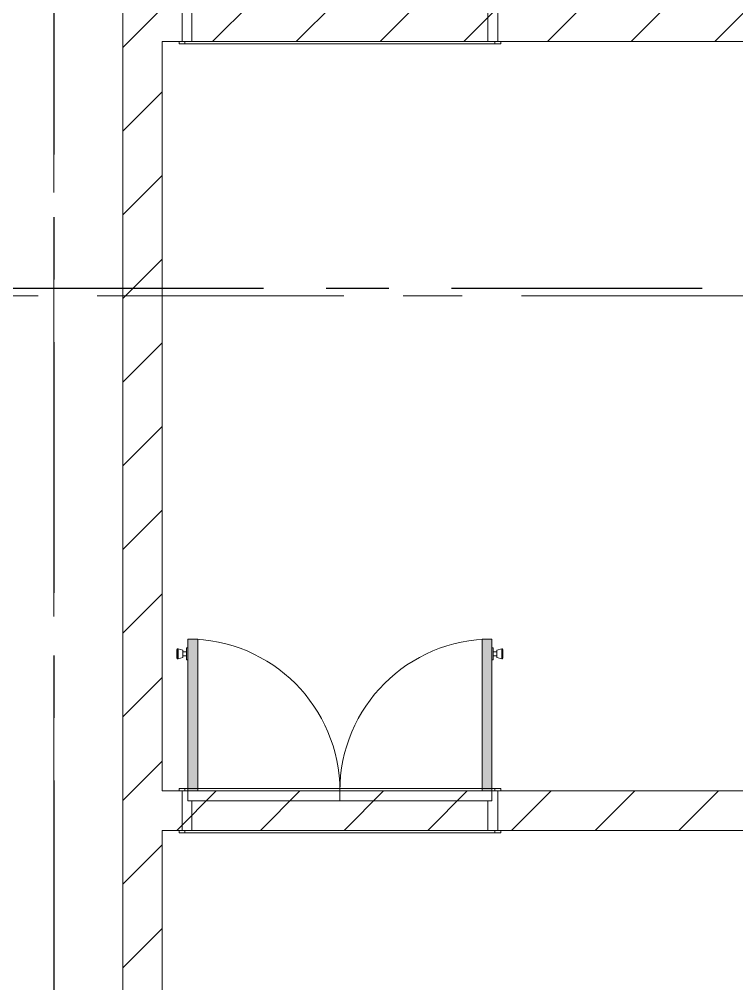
# Model space of a CAD drawing. Header units: millimetres. Extents: x -4000 to 187956, y -58990 to 162485.
# Drawn here: x 50325 to 53961, y 77923 to 82813 of the extents above; entities that cross this region are included whole.
import ezdxf

# ---------------------------------------------------------------- set-up
doc = ezdxf.new("R2010")
doc.units = ezdxf.units.MM
for name, pattern in [('Dash', [600, 300, -300]), ('Dash_2_', [635, 317.5, -317.5]), ('Grid Line', [2222.5, 1270, -317.5, 317.5, -317.5]), ('Grid Line 12_5mm', [2150, 1250, -300, 300, -300])]:
    doc.linetypes.add(name, pattern=pattern)
for name, color, linetype, lineweight in [('A-DETL-GENF', 92, 'Continuous', 9), ('A-DOOR', 31, 'Continuous', 13), ('A-DOOR-FRAM', 31, 'Continuous', 13), ('A-DOOR-HDLN', 31, 'Dash_2_', 13), ('A-WALL', 113, 'Continuous', 13), ('A-WALL-PATT', 111, 'Continuous', 13), ('S-GRID', 1, 'Continuous', 30)]:
    doc.layers.add(name, color=color, linetype=linetype, lineweight=lineweight)
pattern_1 = [(45, (0, 0), (-212.132, 212.132), [])]

# ---------------------------------------------------------------- blocks, each defined once
blk = doc.blocks.new('dcc5a - 1600X2200-V772-FFS - TANG 1')
at = {"layer": 'A-DOOR', "lineweight": 15, "transparency": 33554534}
for points in [[(-313.2, 154.2), (-313.2, 924.7), (-363.2, 924.7), (-363.2, 154.2)], [(1127.8, 154.2), (1177.8, 154.2), (1177.8, 924.7), (1127.8, 924.7)]]:
    blk.add_hatch(color=256, dxfattribs=at).paths.add_polyline_path(points)
at = {"layer": 'A-DETL-GENF', "color": 250}
for p, q in [((-416.4, 874.7), (-418.2, 870.2)), ((-418.2, 870.2), (-418.2, 829.2)), ((-418.2, 829.2), (-418.2, 870.2)), ((-412.9, 874.7), (-416.4, 874.7)), ((-416.4, 874.7), (-416.4, 824.7)), ((-416.4, 824.7), (-416.4, 874.7)), ((-388.2, 868.3), (-412.9, 874.7)), ((-412.9, 874.7), (-412.9, 824.7)), ((-412.9, 824.7), (-412.9, 874.7)), ((-388.2, 868.3), (-388.2, 831.1)), ((-388.2, 831.1), (-388.2, 868.3)), ((-369.2, 859.7), (-388.2, 859.7)), ((-388.2, 859.7), (-388.2, 839.7)), ((-388.2, 839.7), (-388.2, 859.7)), ((-388.2, 839.7), (-369.2, 839.7)), ((-363.2, 879.7), (-369.2, 879.7)), ((-369.2, 879.7), (-369.2, 819.7)), ((-369.2, 819.7), (-369.2, 879.7)), ((-369.2, 839.7), (-369.2, 859.7)), ((-369.2, 859.7), (-369.2, 839.7)), ((-363.2, 879.7), (-363.2, 819.7)), ((-363.2, 819.7), (-363.2, 879.7)), ((1177.8, 879.7), (1177.8, 819.7)), ((1177.8, 819.7), (1177.8, 879.7)), ((1177.8, 879.7), (1183.8, 879.7)), ((1183.8, 879.7), (1183.8, 819.7)), ((1183.8, 819.7), (1183.8, 879.7)), ((1183.8, 839.7), (1183.8, 859.7)), ((1183.8, 859.7), (1183.8, 839.7)), ((1183.8, 859.7), (1202.8, 859.7)), ((1202.8, 839.7), (1183.8, 839.7)), ((1202.8, 868.3), (1227.5, 874.7)), ((1202.8, 868.3), (1202.8, 831.1)), ((1202.8, 831.1), (1202.8, 868.3)), ((1202.8, 859.7), (1202.8, 839.7)), ((1202.8, 839.7), (1202.8, 859.7)), ((1227.5, 874.7), (1231, 874.7)), ((1227.5, 874.7), (1227.5, 824.7)), ((1227.5, 824.7), (1227.5, 874.7)), ((1231, 874.7), (1232.8, 870.2)), ((1231, 874.7), (1231, 824.7)), ((1231, 824.7), (1231, 874.7)), ((1232.8, 870.2), (1232.8, 829.2)), ((1232.8, 829.2), (1232.8, 870.2)), ((-418.2, 829.2), (-416.4, 824.7)), ((-416.4, 824.7), (-412.9, 824.7)), ((-412.9, 824.7), (-388.2, 831.1)), ((-369.2, 819.7), (-363.2, 819.7)), ((1183.8, 819.7), (1177.8, 819.7)), ((1227.5, 824.7), (1202.8, 831.1)), ((1231, 824.7), (1227.5, 824.7)), ((1232.8, 829.2), (1231, 824.7))]:
    blk.add_line(p, q, dxfattribs=at)
at = {"layer": 'A-DOOR', "color": 5, "lineweight": 15}
for p, q in [((-363.2, 924.7), (-363.2, 154.2)), ((-313.2, 924.7), (-363.2, 924.7)), ((-363.2, 924.7), (-363.2, 154.2)), ((-313.2, 924.7), (-363.2, 924.7)), ((-313.2, 154.2), (-313.2, 924.7)), ((-313.2, 154.2), (-313.2, 924.7)), ((1127.8, 924.7), (1127.8, 154.2)), ((1177.8, 924.7), (1127.8, 924.7)), ((1127.8, 924.7), (1177.8, 924.7)), ((1127.8, 154.2), (1127.8, 924.7)), ((1177.8, 154.2), (1177.8, 924.7)), ((1177.8, 924.7), (1177.8, 154.2)), ((-407.7, 154.2), (-407.7, 166.2)), ((-407.7, 166.2), (-363.2, 166.2)), ((-313.2, 166.2), (1127.8, 166.2)), ((1177.8, 166.2), (1222.3, 166.2)), ((1222.3, 166.2), (1222.3, 154.2)), ((-407.7, -57.8), (-407.7, -45.8)), ((1222.3, -45.8), (1222.3, -57.8)), ((1222.3, -57.8), (-407.7, -57.8))]:
    blk.add_line(p, q, dxfattribs=at)
at = {"layer": 'A-DOOR', "color": 171, "lineweight": 15}
for p, q in [((-407.7, 154.2), (-407.7, 166.2)), ((-407.7, 166.2), (-377.7, 166.2)), ((-363.2, 154.2), (-407.7, 154.2)), ((-392.7, 154.2), (-392.7, 149.9)), ((-392.7, 149.7), (-392.7, -45.8)), ((-377.7, 166.2), (-377.7, 154.2)), ((-377.7, 166.2), (-377.7, 154.2)), ((-363.2, 166.2), (-377.7, 166.2)), ((-313.2, 154.2), (-363.2, 154.2)), ((-363.2, 154.2), (-313.2, 154.2)), ((-363.2, 154.2), (-313.2, 154.2)), ((-363.2, 154.2), (1177.8, 154.2)), ((1127.8, 166.2), (-313.2, 166.2)), ((1127.8, 154.2), (-313.2, 154.2)), ((1177.8, 154.2), (1127.8, 154.2)), ((1127.8, 154.2), (1177.8, 154.2)), ((1127.8, 154.2), (1177.8, 154.2)), ((1127.8, 154.2), (1177.8, 154.2)), ((1192.3, 166.2), (1177.8, 166.2)), ((1222.3, 154.2), (1177.8, 154.2)), ((1222.3, 166.2), (1192.3, 166.2)), ((1192.3, 166.2), (1192.3, 154.2)), ((1192.3, 154.2), (1192.3, 166.2)), ((1207.3, -45.8), (1207.3, 154.2)), ((1222.3, 166.2), (1222.3, 154.2)), ((-407.7, -57.8), (-407.7, -45.8)), ((-407.7, -45.8), (1222.3, -45.8)), ((-392.7, -45.8), (1207.3, -45.8)), ((-377.7, -45.8), (-377.7, -57.8)), ((-377.7, -45.8), (-377.7, -57.8)), ((1192.3, -57.8), (1192.3, -45.8)), ((1192.3, -57.8), (1192.3, -45.8)), ((1222.3, -57.8), (1222.3, -45.8)), ((-377.7, -57.8), (-407.7, -57.8)), ((-377.7, -57.8), (1192.3, -57.8)), ((1192.3, -57.8), (1222.3, -57.8))]:
    blk.add_line(p, q, dxfattribs=at)
at = {"layer": 'A-DOOR', "color": 161, "lineweight": 15}
for p, q in [((-392.7, 154.2), (-407.7, 154.2)), ((-313.2, 166.2), (-363.2, 166.2)), ((1177.8, 166.2), (1127.8, 166.2)), ((1207.3, 154.2), (1222.3, 154.2)), ((-407.7, -45.8), (-392.7, -45.8)), ((1222.3, -45.8), (1207.3, -45.8))]:
    blk.add_line(p, q, dxfattribs=at)
at = {"layer": 'A-DOOR', "color": 151, "lineweight": 15}
for p, q in [((-377.7, 154.2), (-392.7, 154.2)), ((-377.7, 154.2), (-363.2, 154.2)), ((-363.2, 154.2), (-313.2, 154.2)), ((-313.2, 154.2), (1127.8, 154.2)), ((1127.8, 154.2), (1177.8, 154.2)), ((1177.8, 154.2), (1192.3, 154.2)), ((1192.3, 154.2), (1207.3, 154.2)), ((-392.7, -45.8), (-377.7, -45.8)), ((1192.3, -45.8), (-377.7, -45.8)), ((1207.3, -45.8), (1192.3, -45.8))]:
    blk.add_line(p, q, dxfattribs=at)
at = {"layer": 'A-DOOR', "color": 173, "lineweight": 15}
for p, q in [((-363.2, 166.2), (-313.2, 166.2)), ((1127.8, 166.2), (1177.8, 166.2))]:
    blk.add_line(p, q, dxfattribs=at)
at = {"layer": 'A-DOOR', "color": 5, "lineweight": 15}
for centre, start, end in [((-363.2, 154.2), 0, 90), ((1177.8, 154.2), 90, 180)]:
    blk.add_arc(centre, 770.5, start, end, dxfattribs=at)
at = {"layer": 'A-DOOR-FRAM', "color": 81, "lineweight": 15}
for p, q in [((-392.7, 149.9), (-392.7, 154.2)), ((-392.7, 154.2), (-363.2, 154.2)), ((-392.7, -45.8), (-392.7, 149.7)), ((-362.7, 154.2), (-362.7, 148.6)), ((-362.7, 154.2), (-362.7, 148.6)), ((-362.7, 148.3), (-362.7, 104.2)), ((-362.7, 148.3), (-362.7, 104.2)), ((-313.2, 154.2), (1127.8, 154.2)), ((1177.3, 104.2), (1177.3, 154.2)), ((1177.3, 104.2), (1177.3, 154.2)), ((1177.8, 154.2), (1207.3, 154.2)), ((1207.3, -45.8), (1207.3, 154.2)), ((-362.7, 104.2), (-342.7, 104.2)), ((-362.7, 104.2), (1177.3, 104.2)), ((-342.7, 104.2), (-342.7, -45.8)), ((-342.7, 104.2), (-342.7, -45.8)), ((1157.3, 104.2), (-342.7, 104.2)), ((1157.3, -45.8), (1157.3, 104.2)), ((1177.3, 104.2), (1157.3, 104.2)), ((1157.3, -45.8), (1157.3, 104.2)), ((1207.3, -45.8), (-392.7, -45.8))]:
    blk.add_line(p, q, dxfattribs=at)
at = {"layer": 'A-DOOR-FRAM', "color": 71, "lineweight": 15}
for p, q in [((-392.7, 154.2), (-363.2, 154.2)), ((-363.2, 154.2), (-313.2, 154.2)), ((-313.2, 154.2), (-362.7, 154.2)), ((1127.8, 154.2), (-313.2, 154.2)), ((1127.8, 154.2), (1177.8, 154.2)), ((1177.3, 154.2), (1127.8, 154.2)), ((1207.3, 154.2), (1177.8, 154.2)), ((-342.7, -45.8), (-392.7, -45.8)), ((-342.7, -45.8), (1157.3, -45.8)), ((1157.3, -45.8), (1207.3, -45.8))]:
    blk.add_line(p, q, dxfattribs=at)
at = {"layer": 'A-DOOR-FRAM', "color": 91, "lineweight": 15}
for p, q in [((-392.7, 149.9), (-392.7, 154.2)), ((-392.7, -45.8), (-392.7, 149.7)), ((1207.3, 154.2), (1207.3, -45.8))]:
    blk.add_line(p, q, dxfattribs=at)
at = {"layer": 'A-DOOR-HDLN', "color": 171, "linetype": 'Dash', "lineweight": 15}
for p, q in [((-363.2, 154.2), (-363.2, 148.6)), ((1177.8, 154.2), (-363.2, 154.2)), ((-363.2, 148.3), (-363.2, 104.2)), ((407.3, 104.2), (407.3, 154.2)), ((1177.8, 104.2), (1177.8, 154.2)), ((-363.2, 104.2), (1177.8, 104.2))]:
    blk.add_line(p, q, dxfattribs=at)
blk = doc.blocks.new('dcc5a - 1600X2200-V722-FFS - TANG 1')
at = {"layer": 'A-DOOR', "lineweight": 15, "transparency": 33554534}
for points in [[(-313.2, 154.2), (-313.2, 924.7), (-363.2, 924.7), (-363.2, 154.2)], [(1177.8, 154.2), (1177.8, 924.7), (1127.8, 924.7), (1127.8, 154.2)]]:
    blk.add_hatch(color=256, dxfattribs=at).paths.add_polyline_path(points)
at = {"layer": 'A-DETL-GENF', "color": 250}
for p, q in [((-416.4, 874.7), (-418.2, 870.2)), ((-418.2, 870.2), (-418.2, 829.2)), ((-418.2, 829.2), (-418.2, 870.2)), ((-412.9, 874.7), (-416.4, 874.7)), ((-416.4, 874.7), (-416.4, 824.7)), ((-416.4, 824.7), (-416.4, 874.7)), ((-388.2, 868.3), (-412.9, 874.7)), ((-412.9, 874.7), (-412.9, 824.7)), ((-412.9, 824.7), (-412.9, 874.7)), ((-388.2, 868.3), (-388.2, 831.1)), ((-388.2, 831.1), (-388.2, 868.3)), ((-369.2, 859.7), (-388.2, 859.7)), ((-388.2, 859.7), (-388.2, 839.7)), ((-388.2, 839.7), (-388.2, 859.7)), ((-388.2, 839.7), (-369.2, 839.7)), ((-363.2, 879.7), (-369.2, 879.7)), ((-369.2, 879.7), (-369.2, 819.7)), ((-369.2, 819.7), (-369.2, 879.7)), ((-369.2, 839.7), (-369.2, 859.7)), ((-369.2, 859.7), (-369.2, 839.7)), ((-363.2, 879.7), (-363.2, 819.7)), ((-363.2, 819.7), (-363.2, 879.7)), ((1177.8, 879.7), (1177.8, 819.7)), ((1177.8, 819.7), (1177.8, 879.7)), ((1177.8, 879.7), (1183.8, 879.7)), ((1183.8, 879.7), (1183.8, 819.7)), ((1183.8, 819.7), (1183.8, 879.7)), ((1183.8, 839.7), (1183.8, 859.7)), ((1183.8, 859.7), (1183.8, 839.7)), ((1183.8, 859.7), (1202.8, 859.7)), ((1202.8, 839.7), (1183.8, 839.7)), ((1202.8, 868.3), (1227.5, 874.7)), ((1202.8, 868.3), (1202.8, 831.1)), ((1202.8, 831.1), (1202.8, 868.3)), ((1202.8, 859.7), (1202.8, 839.7)), ((1202.8, 839.7), (1202.8, 859.7)), ((1227.5, 874.7), (1231, 874.7)), ((1227.5, 874.7), (1227.5, 824.7)), ((1227.5, 824.7), (1227.5, 874.7)), ((1231, 874.7), (1232.8, 870.2)), ((1231, 874.7), (1231, 824.7)), ((1231, 824.7), (1231, 874.7)), ((1232.8, 870.2), (1232.8, 829.2)), ((1232.8, 829.2), (1232.8, 870.2)), ((-418.2, 829.2), (-416.4, 824.7)), ((-416.4, 824.7), (-412.9, 824.7)), ((-412.9, 824.7), (-388.2, 831.1)), ((-369.2, 819.7), (-363.2, 819.7)), ((1183.8, 819.7), (1177.8, 819.7)), ((1227.5, 824.7), (1202.8, 831.1)), ((1231, 824.7), (1227.5, 824.7)), ((1232.8, 829.2), (1231, 824.7))]:
    blk.add_line(p, q, dxfattribs=at)
at = {"layer": 'A-DOOR', "color": 5, "lineweight": 15}
for p, q in [((-363.2, 924.7), (-363.2, 154.2)), ((-313.2, 924.7), (-363.2, 924.7)), ((-363.2, 924.7), (-363.2, 154.2)), ((-313.2, 924.7), (-363.2, 924.7)), ((-313.2, 154.2), (-313.2, 924.7)), ((-313.2, 154.2), (-313.2, 924.7)), ((1127.8, 924.7), (1127.8, 154.2)), ((1177.8, 924.7), (1127.8, 924.7)), ((1127.8, 924.7), (1177.8, 924.7)), ((1127.8, 154.2), (1127.8, 924.7)), ((1177.8, 154.2), (1177.8, 924.7)), ((1177.8, 924.7), (1177.8, 154.2)), ((-407.7, 154.2), (-407.7, 166.2)), ((-407.7, 166.2), (-363.2, 166.2)), ((-313.2, 166.2), (1127.8, 166.2)), ((1177.8, 166.2), (1222.3, 166.2)), ((1222.3, 166.2), (1222.3, 154.2)), ((-407.7, -57.8), (-407.7, -45.8)), ((1222.3, -45.8), (1222.3, -57.8)), ((1222.3, -57.8), (-407.7, -57.8))]:
    blk.add_line(p, q, dxfattribs=at)
at = {"layer": 'A-DOOR', "color": 171, "lineweight": 15}
for p, q in [((-407.7, 154.2), (-407.7, 166.2)), ((-407.7, 166.2), (-377.7, 166.2)), ((-363.2, 154.2), (-407.7, 154.2)), ((-392.7, 154.2), (-392.7, -45.8)), ((-377.7, 166.2), (-377.7, 154.2)), ((-377.7, 166.2), (-377.7, 154.2)), ((-363.2, 166.2), (-377.7, 166.2)), ((-313.2, 154.2), (-363.2, 154.2)), ((-363.2, 154.2), (-313.2, 154.2)), ((-363.2, 154.2), (-313.2, 154.2)), ((-363.2, 154.2), (1177.8, 154.2)), ((1127.8, 166.2), (-313.2, 166.2)), ((1127.8, 154.2), (-313.2, 154.2)), ((1177.8, 154.2), (1127.8, 154.2)), ((1127.8, 154.2), (1177.8, 154.2)), ((1127.8, 154.2), (1177.8, 154.2)), ((1127.8, 154.2), (1177.8, 154.2)), ((1192.3, 166.2), (1177.8, 166.2)), ((1222.3, 154.2), (1177.8, 154.2)), ((1222.3, 166.2), (1192.3, 166.2)), ((1192.3, 166.2), (1192.3, 154.2)), ((1192.3, 154.2), (1192.3, 166.2)), ((1207.3, -45.8), (1207.3, 154.2)), ((1222.3, 166.2), (1222.3, 154.2)), ((-407.7, -57.8), (-407.7, -45.8)), ((-407.7, -45.8), (1222.3, -45.8)), ((-392.7, -45.8), (1207.3, -45.8)), ((-377.7, -45.8), (-377.7, -57.8)), ((-377.7, -45.8), (-377.7, -57.8)), ((1192.3, -57.8), (1192.3, -45.8)), ((1192.3, -57.8), (1192.3, -45.8)), ((1222.3, -57.8), (1222.3, -45.8)), ((-377.7, -57.8), (-407.7, -57.8)), ((-377.7, -57.8), (1192.3, -57.8)), ((1192.3, -57.8), (1222.3, -57.8))]:
    blk.add_line(p, q, dxfattribs=at)
at = {"layer": 'A-DOOR', "color": 161, "lineweight": 15}
for p, q in [((-392.7, 154.2), (-407.7, 154.2)), ((-313.2, 166.2), (-363.2, 166.2)), ((1177.8, 166.2), (1127.8, 166.2)), ((1207.3, 154.2), (1222.3, 154.2)), ((-407.7, -45.8), (-392.7, -45.8)), ((1222.3, -45.8), (1207.3, -45.8))]:
    blk.add_line(p, q, dxfattribs=at)
at = {"layer": 'A-DOOR', "color": 151, "lineweight": 15}
for p, q in [((-377.7, 154.2), (-392.7, 154.2)), ((-377.7, 154.2), (-363.2, 154.2)), ((-363.2, 154.2), (-313.2, 154.2)), ((-313.2, 154.2), (1127.8, 154.2)), ((1127.8, 154.2), (1177.8, 154.2)), ((1177.8, 154.2), (1192.3, 154.2)), ((1192.3, 154.2), (1207.3, 154.2)), ((-392.7, -45.8), (-377.7, -45.8)), ((1192.3, -45.8), (-377.7, -45.8)), ((1207.3, -45.8), (1192.3, -45.8))]:
    blk.add_line(p, q, dxfattribs=at)
at = {"layer": 'A-DOOR', "color": 173, "lineweight": 15}
for p, q in [((-363.2, 166.2), (-313.2, 166.2)), ((1127.8, 166.2), (1177.8, 166.2))]:
    blk.add_line(p, q, dxfattribs=at)
at = {"layer": 'A-DOOR', "color": 5, "lineweight": 15}
for centre, start, end in [((-363.2, 154.2), 0, 90), ((1177.8, 154.2), 90, 180)]:
    blk.add_arc(centre, 770.5, start, end, dxfattribs=at)
at = {"layer": 'A-DOOR-FRAM', "color": 81, "lineweight": 15}
for p, q in [((-392.7, -45.8), (-392.7, 154.2)), ((-392.7, 154.2), (-363.2, 154.2)), ((-362.7, 154.2), (-362.7, 104.2)), ((-362.7, 154.2), (-362.7, 104.2)), ((-313.2, 154.2), (1127.8, 154.2)), ((1177.3, 104.2), (1177.3, 154.2)), ((1177.3, 104.2), (1177.3, 154.2)), ((1177.8, 154.2), (1207.3, 154.2)), ((1207.3, -45.8), (1207.3, 154.2)), ((-362.7, 104.2), (-342.7, 104.2)), ((-362.7, 104.2), (1177.3, 104.2)), ((-342.7, 104.2), (-342.7, -45.8)), ((-342.7, 104.2), (-342.7, -45.8)), ((1157.3, 104.2), (-342.7, 104.2)), ((1157.3, -45.8), (1157.3, 104.2)), ((1177.3, 104.2), (1157.3, 104.2)), ((1157.3, -45.8), (1157.3, 104.2)), ((1207.3, -45.8), (-392.7, -45.8))]:
    blk.add_line(p, q, dxfattribs=at)
at = {"layer": 'A-DOOR-FRAM', "color": 71, "lineweight": 15}
for p, q in [((-392.7, 154.2), (-363.2, 154.2)), ((-363.2, 154.2), (-313.2, 154.2)), ((-313.2, 154.2), (-362.7, 154.2)), ((1127.8, 154.2), (-313.2, 154.2)), ((1127.8, 154.2), (1177.8, 154.2)), ((1177.3, 154.2), (1127.8, 154.2)), ((1207.3, 154.2), (1177.8, 154.2)), ((-342.7, -45.8), (-392.7, -45.8)), ((-342.7, -45.8), (1157.3, -45.8)), ((1157.3, -45.8), (1207.3, -45.8))]:
    blk.add_line(p, q, dxfattribs=at)
at = {"layer": 'A-DOOR-FRAM', "color": 91, "lineweight": 15}
for p, q in [((-392.7, -45.8), (-392.7, 154.2)), ((1207.3, 154.2), (1207.3, -45.8))]:
    blk.add_line(p, q, dxfattribs=at)
at = {"layer": 'A-DOOR-HDLN', "color": 171, "linetype": 'Dash', "lineweight": 15}
for p, q in [((-363.2, 154.2), (-363.2, 104.2)), ((1177.8, 154.2), (-363.2, 154.2)), ((407.3, 104.2), (407.3, 154.2)), ((1177.8, 104.2), (1177.8, 154.2)), ((-363.2, 104.2), (1177.8, 104.2))]:
    blk.add_line(p, q, dxfattribs=at)
blk = doc.blocks.new('CMF2_NHAXUONG_A_rvt-1-FFS - TANG 1')
at = {"layer": 'A-WALL-PATT', "lineweight": 9}
h = blk.add_hatch(dxfattribs=at)
h.set_pattern_fill('FP_12', color=250, style=0, pattern_type=2)
h.set_pattern_definition(pattern_1)
h.paths.add_polyline_path([(50850, 74000), (51050, 74000), (51050, 90900), (50850, 90900), (50850, 75506.3)])
h = blk.add_hatch(dxfattribs=at)
h.set_pattern_fill('FP_12', color=250, style=0, pattern_type=2)
h.set_pattern_definition(pattern_1)
h.paths.add_polyline_path([(60149.8, 82700.3), (60149.8, 82900.3), (51050, 82900.3), (51050, 82700.3), (59949.8, 82700.3)])
h = blk.add_hatch(dxfattribs=at)
h.set_pattern_fill('FP_12', color=250, style=0, pattern_type=2)
h.set_pattern_definition(pattern_1)
h.paths.add_polyline_path([(55450, 78700), (60150, 78700), (60150, 78900), (51050, 78900), (51050, 78700), (52708.6, 78700)])
at = {"layer": 'A-WALL', "color": 50, "lineweight": 15}
for p, q in [((50850, 90900), (50850, 74000)), ((51050, 82700.3), (59949.8, 82700.3)), ((51050, 78900), (51050, 82700.3)), ((60150, 78900), (51050, 78900)), ((51050, 78700), (55450, 78700)), ((51050, 74000), (51050, 78700))]:
    blk.add_line(p, q, dxfattribs=at)
at = {"layer": 'A-WALL', "color": 35, "lineweight": 15}
for p, q in [((50850, 82900.3), (50850, 74000)), ((51149.8, 82900.3), (51149.8, 82700.3)), ((52749.8, 82700.3), (52749.8, 82900.3)), ((51050, 82700.3), (51134.8, 82700.3)), ((51050, 78900), (51050, 82700.3)), ((52764.8, 82700.3), (55656.4, 82700.3)), ((51134.8, 78900), (51050, 78900)), ((51149.8, 78900), (51149.8, 78895.7)), ((51149.8, 78895.5), (51149.8, 78700)), ((52749.8, 78700), (52749.8, 78900)), ((54130, 78900), (52764.8, 78900)), ((51050, 78700), (51134.8, 78700)), ((51050, 74000), (51050, 78700)), ((52764.8, 78700), (55450, 78700))]:
    blk.add_line(p, q, dxfattribs=at)
at = {"layer": 'A-WALL', "color": 53, "lineweight": 15}
for p, q in [((51149.8, 82900.3), (51149.8, 82700.3)), ((52749.8, 82700.3), (52749.8, 82900.3)), ((51134.8, 82700.3), (51149.8, 82700.3)), ((51149.8, 82700.3), (52749.8, 82700.3)), ((52749.8, 82700.3), (52764.8, 82700.3)), ((51149.8, 78900), (51134.8, 78900)), ((51179.3, 78900), (51149.8, 78900)), ((51149.8, 78900), (51149.8, 78895.7)), ((51149.8, 78895.5), (51149.8, 78700)), ((52670.3, 78900), (51229.3, 78900)), ((52749.8, 78900), (52720.3, 78900)), ((52764.8, 78900), (52749.8, 78900)), ((52749.8, 78700), (52749.8, 78900)), ((51134.8, 78700), (51149.8, 78700)), ((51149.8, 78700), (52749.8, 78700)), ((52749.8, 78700), (52764.8, 78700))]:
    blk.add_line(p, q, dxfattribs=at)
at = {"layer": 'A-WALL', "color": 71, "lineweight": 15}
for p, q in [((51229.3, 78900), (51179.3, 78900)), ((52720.3, 78900), (52670.3, 78900))]:
    blk.add_line(p, q, dxfattribs=at)
at = {"layer": 'S-GRID', "linetype": 'Grid Line 12_5mm', "lineweight": 9}
for p, q in [((50500, 161185.2), (50500, -16487.4)), ((-879.9, 81410.6), (183585.4, 81410.6))]:
    blk.add_line(p, q, dxfattribs=at)
at = {"layer": 'A-DOOR', "color": 250, "lineweight": 9}
for name, p in [('dcc5a - 1600X2200-V722-FFS - TANG 1', (51542.5, 82746.1)), ('dcc5a - 1600X2200-V772-FFS - TANG 1', (51542.5, 78745.8))]:
    blk.add_blockref(name, p, dxfattribs=at)

msp = doc.modelspace()

# ---------------------------------------------------------------- block references
at = {"lineweight": 5}
msp.add_blockref('CMF2_NHAXUONG_A_rvt-1-FFS - TANG 1', (0, 0), dxfattribs=at)

# ---------------------------------------------------------------- next in the draw order: linework, layer by layer
at = {"layer": 'S-GRID', "linetype": 'Grid Line'}
for p, q in [((50500, 161185.2), (50500, -16487.4)), ((-824.3, 81450), (183641.1, 81450))]:
    msp.add_line(p, q, dxfattribs=at)

doc.saveas('drawing.dxf')
